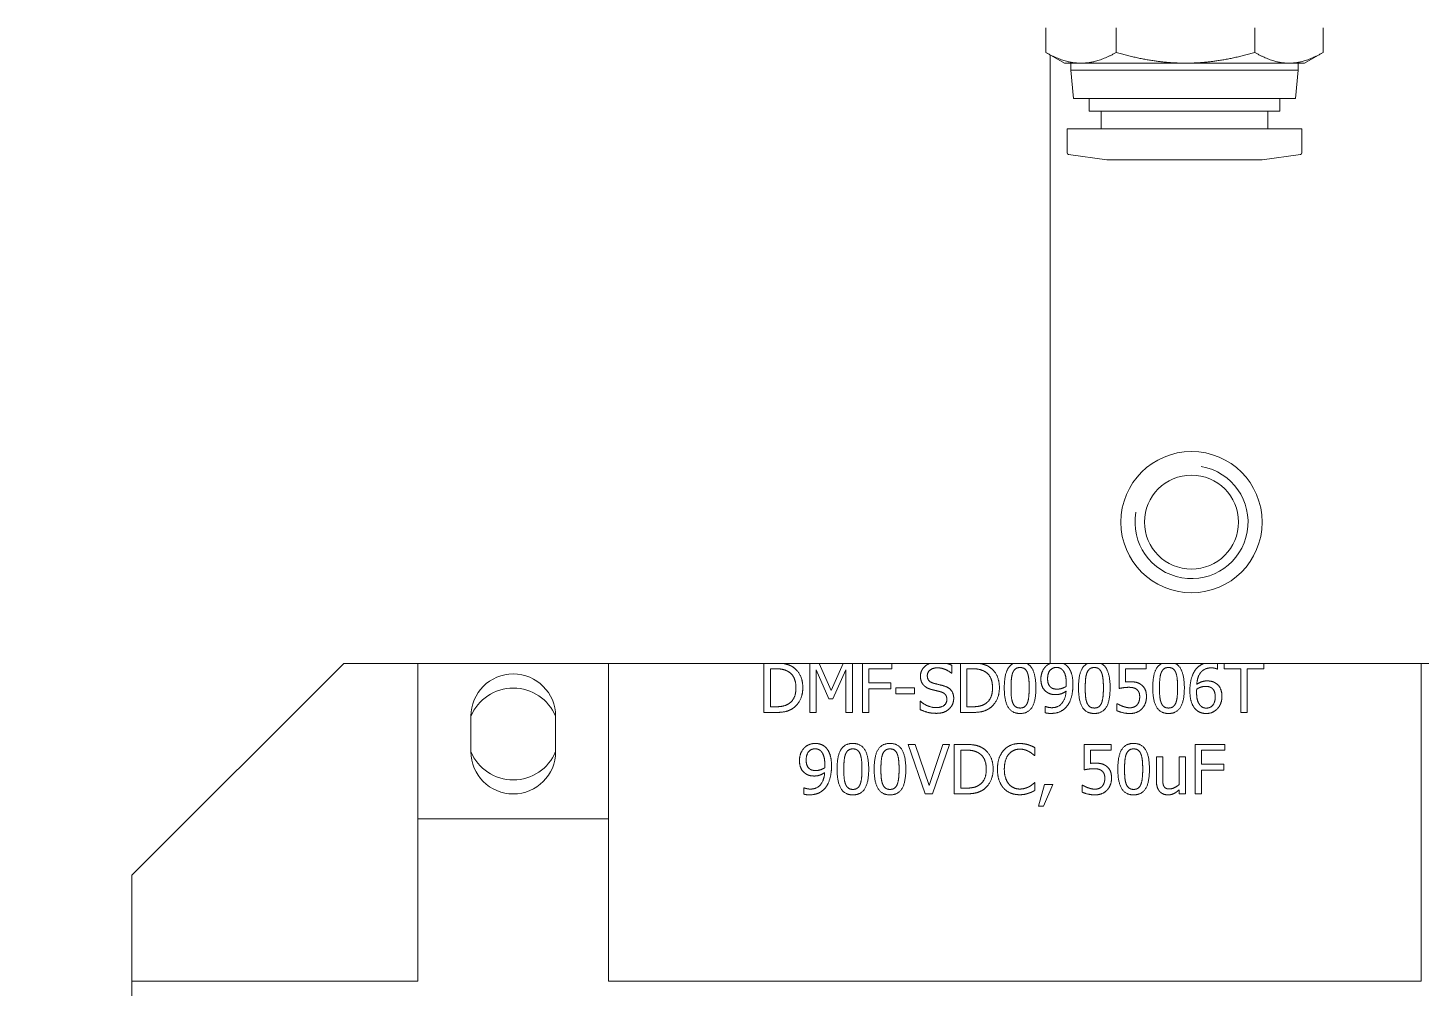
# Model space of a CAD drawing. Header units: millimetres. Extents: x 0 to 5940, y 0 to 4200.
# Drawn here: x 4359.7 to 4458.3, y 3011.5 to 3079.5 of the extents above; entities that cross this region are included whole.
import ezdxf

# ---------------------------------------------------------------- set-up
doc = ezdxf.new("R2010")
doc.units = ezdxf.units.MM
doc.header["$LTSCALE"] = 10
doc.layers.add('가시적인 것(ISO)', color=3, linetype='Continuous', lineweight=5, true_color=0x00ff00)
doc.layers.add('가시적인 좁은 것(ISO)', color=3, linetype='Continuous', lineweight=5, true_color=0x00ff00)
doc.layers.add('해치(ISO)', color=7, linetype='Continuous', lineweight=5)

msp = doc.modelspace()

# ---------------------------------------------------------------- hatches: boundary and pattern name
at = {"layer": '해치(ISO)'}
h = msp.add_hatch(dxfattribs=at)
h.set_pattern_fill('ANSI31', color=256, scale=254, angle=75.00018, style=0)
h.set_pattern_definition([(120.0002, (0, 0), (-27.49626, -15.87508), [])])
edge = h.paths.add_edge_path()
edge.add_line((4837.737, 3517.714), (4865.237, 3517.714))
edge.add_ellipse((4865.237, 3513.214), major_axis=(0, 4.5), ratio=1, start_angle=270, end_angle=360, ccw=False)
edge.add_line((4869.737, 3513.214), (4869.737, 3485.714))
edge.add_ellipse((4872.737, 3485.714), major_axis=(-3, 0), ratio=1, start_angle=0, end_angle=90)
edge.add_line((4872.737, 3482.714), (4874.737, 3482.714))
edge.add_line((4874.737, 3482.714), (4874.737, 3522.714))
edge.add_line((4874.737, 3522.714), (4834.737, 3522.714))
edge.add_line((4834.737, 3522.714), (4834.737, 3520.714))
edge.add_ellipse((4837.737, 3520.714), major_axis=(-3, 0), ratio=1, start_angle=0, end_angle=90)
edge = h.paths.add_edge_path()
edge.add_line((4079.337, 3482.714), (4081.337, 3482.714))
edge.add_ellipse((4081.337, 3485.714), major_axis=(0, -3), ratio=1, start_angle=0, end_angle=90)
edge.add_line((4084.337, 3485.714), (4084.337, 3513.214))
edge.add_ellipse((4088.837, 3513.214), major_axis=(-4.5, 0), ratio=1, start_angle=270, end_angle=360, ccw=False)
edge.add_line((4088.837, 3517.714), (4116.337, 3517.714))
edge.add_ellipse((4116.337, 3520.714), major_axis=(0, -3), ratio=1, start_angle=0, end_angle=90)
edge.add_line((4119.337, 3520.714), (4119.337, 3522.714))
edge.add_line((4119.337, 3522.714), (4079.337, 3522.714))
edge.add_line((4079.337, 3522.714), (4079.337, 3482.714))
edge = h.paths.add_edge_path()
edge.add_line((4079.337, 2817.314), (4079.337, 2777.314))
edge.add_line((4079.337, 2777.314), (4119.337, 2777.314))
edge.add_line((4119.337, 2777.314), (4119.337, 2779.314))
edge.add_ellipse((4116.337, 2779.314), major_axis=(3, 0), ratio=1, start_angle=0, end_angle=90)
edge.add_line((4116.337, 2782.314), (4088.576, 2782.314))
edge.add_ellipse((4088.576, 2786.814), major_axis=(0, -4.5), ratio=1, start_angle=269.50889, end_angle=360, ccw=False)
edge.add_line((4084.076, 2786.853), (4084.311, 2814.289))
edge.add_ellipse((4081.311, 2814.314), major_axis=(3, -0.026), ratio=1, start_angle=0, end_angle=90.49111)
edge.add_line((4081.311, 2817.314), (4079.337, 2817.314))
edge = h.paths.add_edge_path()
edge.add_line((4869.763, 2814.289), (4869.998, 2786.853))
edge.add_ellipse((4865.499, 2786.814), major_axis=(4.5, 0.039), ratio=1, start_angle=269.50889, end_angle=360, ccw=False)
edge.add_line((4865.499, 2782.314), (4837.737, 2782.314))
edge.add_ellipse((4837.737, 2779.314), major_axis=(0, 3), ratio=1, start_angle=0, end_angle=90)
edge.add_line((4834.737, 2779.314), (4834.737, 2777.314))
edge.add_line((4834.737, 2777.314), (4874.737, 2777.314))
edge.add_line((4874.737, 2777.314), (4874.737, 2817.314))
edge.add_line((4874.737, 2817.314), (4872.763, 2817.314))
edge.add_ellipse((4872.763, 2814.314), major_axis=(0, 3), ratio=1, start_angle=0, end_angle=90.49111)

# ---------------------------------------------------------------- linework, layer by layer
at = {"layer": '가시적인 것(ISO)'}
for p, q in [((4431.723, 3079.514), (4431.723, 3077.773)), ((4436.706, 3079.514), (4436.706, 3077.773)), ((4446.521, 3079.514), (4446.521, 3077.773)), ((4451.352, 3079.514), (4451.352, 3077.773)), ((4433.037, 3077.014), (4431.772, 3077.745)), ((4432.037, 3077.592), (4432.037, 3034.514)), ((4450.037, 3077.014), (4451.302, 3077.745)), ((4433.037, 3077.014), (4434.214, 3077.014)), ((4433.487, 3076.514), (4433.487, 3077.014)), ((4449.587, 3076.514), (4433.487, 3076.514)), ((4433.687, 3074.514), (4433.487, 3076.514)), ((4434.214, 3077.014), (4441.613, 3077.014)), ((4441.613, 3077.014), (4448.936, 3077.014)), ((4448.936, 3077.014), (4450.037, 3077.014)), ((4449.387, 3074.514), (4449.587, 3076.514)), ((4449.587, 3076.514), (4449.587, 3077.014)), ((4449.387, 3074.514), (4433.687, 3074.514)), ((4434.787, 3073.614), (4434.787, 3074.514)), ((4448.287, 3073.614), (4448.287, 3074.514)), ((4448.287, 3073.614), (4434.787, 3073.614)), ((4435.637, 3072.364), (4435.637, 3073.614)), ((4447.437, 3072.364), (4447.437, 3073.614)), ((4449.837, 3072.364), (4433.237, 3072.364)), ((4433.237, 3070.651), (4433.237, 3072.364)), ((4449.837, 3070.651), (4449.837, 3072.364)), ((4436.037, 3070.164), (4433.323, 3070.552)), ((4447.037, 3070.164), (4449.751, 3070.552)), ((4447.037, 3070.164), (4436.037, 3070.164)), ((4382.037, 3034.514), (4367.037, 3019.514)), ((4382.037, 3034.514), (4432.037, 3034.514)), ((4387.287, 3012.014), (4387.287, 3034.514)), ((4400.787, 3034.514), (4400.787, 3012.014)), ((4411.769, 3031.036), (4411.769, 3034.514)), ((4412.588, 3034.133), (4412.234, 3034.133)), ((4412.234, 3034.133), (4412.234, 3031.439)), ((4415.033, 3031.036), (4415.033, 3034.514)), ((4415.467, 3034.051), (4415.467, 3031.036)), ((4416.372, 3032.001), (4415.467, 3034.051)), ((4415.678, 3034.514), (4416.542, 3032.588)), ((4416.542, 3032.588), (4417.378, 3034.514)), ((4417.569, 3034.051), (4416.656, 3032.001)), ((4417.569, 3031.036), (4417.569, 3034.051)), ((4418.034, 3034.514), (4418.034, 3031.036)), ((4418.743, 3031.036), (4418.743, 3034.514)), ((4419.208, 3034.122), (4419.208, 3033.135)), ((4420.836, 3034.122), (4419.208, 3034.122)), ((4420.836, 3034.514), (4420.836, 3034.122)), ((4425.071, 3034.372), (4425.071, 3033.816)), ((4425.681, 3031.036), (4425.681, 3034.514)), ((4426.5, 3034.133), (4426.146, 3034.133)), ((4426.146, 3034.133), (4426.146, 3031.439)), ((4432.037, 3034.514), (4494.537, 3034.514)), ((4436.907, 3032.732), (4436.907, 3034.514)), ((4437.358, 3034.125), (4437.358, 3033.192)), ((4438.827, 3034.125), (4437.358, 3034.125)), ((4438.827, 3034.514), (4438.827, 3034.125)), ((4443.887, 3034.102), (4443.867, 3034.102)), ((4443.887, 3034.514), (4443.887, 3034.102)), ((4444.346, 3034.122), (4444.346, 3034.514)), ((4445.521, 3034.122), (4444.346, 3034.122)), ((4445.521, 3031.036), (4445.521, 3034.122)), ((4445.986, 3034.122), (4445.986, 3031.036)), ((4447.16, 3034.122), (4445.986, 3034.122)), ((4447.16, 3034.514), (4447.16, 3034.122)), ((4458.287, 3012.014), (4458.287, 3034.514)), ((4419.208, 3033.135), (4420.768, 3033.135)), ((4420.768, 3033.135), (4420.768, 3032.721)), ((4425.071, 3033.816), (4425.037, 3033.816)), ((4419.208, 3032.721), (4419.208, 3031.036)), ((4420.768, 3032.721), (4419.208, 3032.721)), ((4421.111, 3032.78), (4422.436, 3032.78)), ((4421.111, 3032.355), (4421.111, 3032.78)), ((4422.436, 3032.355), (4421.111, 3032.355)), ((4422.436, 3032.78), (4422.436, 3032.355)), ((4412.234, 3031.439), (4412.588, 3031.439)), ((4416.656, 3032.001), (4416.372, 3032.001)), ((4422.827, 3031.83), (4422.861, 3031.83)), ((4422.827, 3031.246), (4422.827, 3031.83)), ((4426.146, 3031.439), (4426.5, 3031.439)), ((4431.679, 3031.467), (4431.702, 3031.467)), ((4431.679, 3031.016), (4431.679, 3031.467)), ((4436.762, 3031.657), (4436.796, 3031.657)), ((4436.762, 3031.161), (4436.762, 3031.657)), ((4391.037, 3028.264), (4391.037, 3030.764)), ((4397.037, 3030.764), (4397.037, 3028.264)), ((4412.574, 3031.036), (4411.769, 3031.036)), ((4415.467, 3031.036), (4415.033, 3031.036)), ((4418.034, 3031.036), (4417.569, 3031.036)), ((4419.208, 3031.036), (4418.743, 3031.036)), ((4426.486, 3031.036), (4425.681, 3031.036)), ((4445.986, 3031.036), (4445.521, 3031.036)), ((4421.991, 3028.774), (4422.49, 3028.774)), ((4423.196, 3025.274), (4421.991, 3028.774)), ((4422.49, 3028.774), (4423.46, 3025.866)), ((4423.46, 3025.866), (4424.43, 3028.774)), ((4424.904, 3028.774), (4423.698, 3025.274)), ((4424.43, 3028.774), (4424.904, 3028.774)), ((4425.238, 3028.774), (4426.035, 3028.774)), ((4425.238, 3025.274), (4425.238, 3028.774)), ((4426.058, 3028.371), (4425.703, 3028.371)), ((4425.703, 3028.371), (4425.703, 3025.676)), ((4430.959, 3028.541), (4430.959, 3027.979)), ((4434.436, 3028.774), (4436.357, 3028.774)), ((4434.436, 3026.97), (4434.436, 3028.774)), ((4434.887, 3028.362), (4434.887, 3027.429)), ((4436.357, 3028.362), (4434.887, 3028.362)), ((4436.357, 3028.774), (4436.357, 3028.362)), ((4442.29, 3028.774), (4444.383, 3028.774)), ((4442.29, 3025.274), (4442.29, 3028.774)), ((4442.755, 3028.359), (4442.755, 3027.372)), ((4444.383, 3028.359), (4442.755, 3028.359)), ((4444.383, 3028.774), (4444.383, 3028.359)), ((4430.959, 3027.979), (4430.922, 3027.979)), ((4439.553, 3027.9), (4439.996, 3027.9)), ((4439.553, 3026.195), (4439.553, 3027.9)), ((4439.996, 3027.9), (4439.996, 3026.402)), ((4441.173, 3027.9), (4441.615, 3027.9)), ((4441.173, 3025.937), (4441.173, 3027.9)), ((4441.615, 3027.9), (4441.615, 3025.274)), ((4442.755, 3027.372), (4444.315, 3027.372)), ((4444.315, 3027.372), (4444.315, 3026.958)), ((4442.755, 3026.958), (4442.755, 3025.274)), ((4444.315, 3026.958), (4442.755, 3026.958)), ((4414.594, 3025.705), (4414.616, 3025.705)), ((4414.594, 3025.254), (4414.594, 3025.705)), ((4423.698, 3025.274), (4423.196, 3025.274)), ((4426.044, 3025.274), (4425.238, 3025.274)), ((4425.703, 3025.676), (4426.058, 3025.676)), ((4430.925, 3026.068), (4430.959, 3026.068)), ((4430.959, 3026.068), (4430.959, 3025.512)), ((4431.211, 3024.403), (4431.626, 3025.943)), ((4432.213, 3025.943), (4431.555, 3024.403)), ((4431.626, 3025.943), (4432.213, 3025.943)), ((4434.292, 3025.895), (4434.326, 3025.895)), ((4434.292, 3025.398), (4434.292, 3025.895)), ((4441.173, 3025.274), (4441.173, 3025.563)), ((4441.615, 3025.274), (4441.173, 3025.274)), ((4442.755, 3025.274), (4442.29, 3025.274)), ((4431.555, 3024.403), (4431.211, 3024.403)), ((4400.787, 3023.514), (4387.287, 3023.514)), ((4367.037, 3019.514), (4367.037, 2949.514)), ((4367.037, 3012.014), (4387.287, 3012.014)), ((4400.787, 3012.014), (4458.287, 3012.014))]:
    msp.add_line(p, q, dxfattribs=at)
for radius in [5, 3.324]:
    msp.add_circle((4442.037, 3044.514), radius, dxfattribs=at)
for centre, radius, start, end in [((4433.337, 3070.651), 0.1, 180, 261.8699), ((4449.737, 3070.651), 0.1, 278.1301, 0), ((4394.037, 3030.764), 3, 0, 180), ((4394.037, 3029.514), 3.25, 22.61986, 157.38014), ((4394.037, 3029.514), 3.25, 202.61986, 337.38014), ((4394.037, 3028.264), 3, 180, 0)]:
    msp.add_arc(centre, radius, start, end, dxfattribs=at)
for points, weights in [([(4431.723, 3077.773), (4433.058, 3077.014), (4434.214, 3077.014)], [1, 1.0379548493, 1]), ([(4431.772, 3077.745), (4431.748, 3077.759), (4431.723, 3077.773)], [1.00138301709, 1.00070458842, 1]), ([(4434.214, 3077.014), (4435.371, 3077.014), (4436.706, 3077.773)], [1, 1.0379548493, 1]), ([(4436.706, 3077.773), (4439.336, 3077.014), (4441.613, 3077.014)], [1, 1.0379548493, 1]), ([(4441.613, 3077.014), (4443.891, 3077.014), (4446.521, 3077.773)], [1, 1.0379548493, 1]), ([(4446.521, 3077.773), (4447.815, 3077.014), (4448.936, 3077.014)], [1, 1.0379548493, 1]), ([(4448.936, 3077.014), (4450.057, 3077.014), (4451.352, 3077.773)], [1, 1.0379548493, 1])]:
    msp.add_rational_spline(points, weights, degree=2, dxfattribs=at)
for points in [[(4413.513, 3033.924), (4413.326, 3034.034), (4412.903, 3034.133), (4412.588, 3034.133)], [(4413.819, 3034.258), (4414.157, 3034.034), (4414.528, 3033.294), (4414.528, 3032.783)], [(4424.061, 3034.196), (4423.738, 3034.196), (4423.338, 3033.892), (4423.338, 3033.646)], [(4425.037, 3033.816), (4424.87, 3033.969), (4424.348, 3034.196), (4424.061, 3034.196)], [(4424.692, 3034.514), (4424.893, 3034.46), (4425.071, 3034.372)], [(4427.425, 3033.924), (4427.238, 3034.034), (4426.815, 3034.133), (4426.5, 3034.133)], [(4427.731, 3034.258), (4428.069, 3034.034), (4428.44, 3033.294), (4428.44, 3032.783)], [(4429.907, 3034.219), (4429.711, 3034.219), (4429.459, 3034.034), (4429.385, 3033.85)], [(4430.42, 3033.855), (4430.349, 3034.034), (4430.102, 3034.219), (4429.907, 3034.219)], [(4431.376, 3033.399), (4431.376, 3033.668), (4431.552, 3034.116), (4431.705, 3034.278)], [(4431.705, 3034.278), (4431.844, 3034.428), (4432.046, 3034.514)], [(4432.485, 3034.224), (4432.196, 3034.224), (4431.852, 3033.81), (4431.852, 3033.419)], [(4432.925, 3034.026), (4432.823, 3034.139), (4432.61, 3034.224), (4432.485, 3034.224)], [(4432.952, 3034.514), (4433.131, 3034.434), (4433.265, 3034.292)], [(4433.265, 3034.292), (4433.446, 3034.099), (4433.645, 3033.475), (4433.645, 3032.996)], [(4435.16, 3034.219), (4434.964, 3034.219), (4434.711, 3034.034), (4434.638, 3033.85)], [(4435.673, 3033.855), (4435.602, 3034.034), (4435.355, 3034.219), (4435.16, 3034.219)], [(4440.412, 3034.219), (4440.217, 3034.219), (4439.964, 3034.034), (4439.891, 3033.85)], [(4440.926, 3033.855), (4440.855, 3034.034), (4440.608, 3034.219), (4440.412, 3034.219)], [(4441.921, 3032.573), (4441.921, 3033.03), (4442.109, 3033.765), (4442.304, 3034.037)], [(4443.427, 3034.196), (4442.991, 3034.196), (4442.455, 3033.606), (4442.404, 3033.027)], [(4443.867, 3034.102), (4443.802, 3034.136), (4443.564, 3034.196), (4443.427, 3034.196)], [(4414.043, 3032.789), (4414.043, 3033.192), (4413.777, 3033.762), (4413.513, 3033.924)], [(4423.08, 3032.965), (4422.972, 3033.081), (4422.853, 3033.393), (4422.853, 3033.597)], [(4423.338, 3033.646), (4423.338, 3033.424), (4423.573, 3033.161), (4423.795, 3033.101)], [(4423.795, 3033.101), (4423.942, 3033.061), (4424.37, 3032.959), (4424.512, 3032.917)], [(4427.955, 3032.789), (4427.955, 3033.192), (4427.689, 3033.762), (4427.425, 3033.924)], [(4429.385, 3033.85), (4429.314, 3033.671), (4429.263, 3033.127), (4429.263, 3032.783)], [(4430.548, 3032.786), (4430.548, 3033.146), (4430.491, 3033.677), (4430.42, 3033.855)], [(4431.756, 3032.505), (4431.569, 3032.65), (4431.376, 3033.09), (4431.376, 3033.399)], [(4431.852, 3033.419), (4431.852, 3033.197), (4431.966, 3032.911), (4432.091, 3032.809)], [(4433.171, 3033.101), (4433.171, 3033.456), (4433.041, 3033.904), (4432.925, 3034.026)], [(4433.163, 3032.88), (4433.166, 3032.914), (4433.171, 3033.03), (4433.171, 3033.101)], [(4434.638, 3033.85), (4434.567, 3033.671), (4434.516, 3033.127), (4434.516, 3032.783)], [(4435.801, 3032.786), (4435.801, 3033.146), (4435.744, 3033.677), (4435.673, 3033.855)], [(4437.358, 3033.192), (4437.443, 3033.203), (4437.607, 3033.212), (4437.675, 3033.212)], [(4437.675, 3033.212), (4437.945, 3033.212), (4438.316, 3033.124), (4438.487, 3032.993)], [(4439.891, 3033.85), (4439.82, 3033.671), (4439.769, 3033.127), (4439.769, 3032.783)], [(4441.053, 3032.786), (4441.053, 3033.146), (4440.997, 3033.677), (4440.926, 3033.855)], [(4442.404, 3033.027), (4442.571, 3033.144), (4442.923, 3033.271), (4443.132, 3033.271)], [(4443.132, 3033.271), (4443.337, 3033.271), (4443.643, 3033.189), (4443.81, 3033.064)], [(4443.81, 3033.064), (4444.003, 3032.919), (4444.19, 3032.471), (4444.19, 3032.171)], [(4413.555, 3031.671), (4413.799, 3031.836), (4414.043, 3032.381), (4414.043, 3032.789)], [(4414.528, 3032.783), (4414.528, 3032.304), (4414.14, 3031.533), (4413.814, 3031.317)], [(4423.658, 3032.656), (4423.477, 3032.704), (4423.19, 3032.849), (4423.08, 3032.965)], [(4424.291, 3032.497), (4424.129, 3032.542), (4423.86, 3032.605), (4423.658, 3032.656)], [(4424.722, 3031.961), (4424.722, 3032.171), (4424.515, 3032.432), (4424.291, 3032.497)], [(4424.512, 3032.917), (4424.872, 3032.806), (4425.207, 3032.361), (4425.207, 3032.035)], [(4427.468, 3031.671), (4427.711, 3031.836), (4427.955, 3032.381), (4427.955, 3032.789)], [(4428.44, 3032.783), (4428.44, 3032.304), (4428.052, 3031.533), (4427.726, 3031.317)], [(4429.907, 3030.962), (4429.328, 3030.962), (4428.786, 3031.862), (4428.786, 3032.783)], [(4429.263, 3032.783), (4429.263, 3032.415), (4429.308, 3031.921), (4429.382, 3031.728)], [(4431.024, 3032.786), (4431.024, 3031.845), (4430.477, 3030.962), (4429.907, 3030.962)], [(4430.423, 3031.72), (4430.491, 3031.893), (4430.548, 3032.426), (4430.548, 3032.786)], [(4432.431, 3032.298), (4432.238, 3032.298), (4431.918, 3032.383), (4431.756, 3032.505)], [(4432.091, 3032.809), (4432.181, 3032.735), (4432.406, 3032.687), (4432.536, 3032.687)], [(4432.139, 3031.374), (4432.598, 3031.374), (4433.123, 3031.981), (4433.16, 3032.542)], [(4433.16, 3032.542), (4432.973, 3032.415), (4432.632, 3032.298), (4432.431, 3032.298)], [(4432.536, 3032.687), (4432.686, 3032.687), (4433.032, 3032.792), (4433.163, 3032.88)], [(4433.645, 3032.996), (4433.645, 3032.562), (4433.449, 3031.785), (4433.259, 3031.527)], [(4435.16, 3030.962), (4434.581, 3030.962), (4434.039, 3031.862), (4434.039, 3032.783)], [(4434.516, 3032.783), (4434.516, 3032.415), (4434.561, 3031.921), (4434.635, 3031.728)], [(4436.277, 3032.786), (4436.277, 3031.845), (4435.73, 3030.962), (4435.16, 3030.962)], [(4435.676, 3031.72), (4435.744, 3031.893), (4435.801, 3032.426), (4435.801, 3032.786)], [(4437.599, 3032.817), (4437.406, 3032.817), (4437.023, 3032.758), (4436.907, 3032.732)], [(4438.172, 3032.656), (4438.073, 3032.744), (4437.778, 3032.817), (4437.599, 3032.817)], [(4438.37, 3032.151), (4438.37, 3032.338), (4438.268, 3032.576), (4438.172, 3032.656)], [(4438.192, 3031.581), (4438.28, 3031.686), (4438.37, 3031.964), (4438.37, 3032.151)], [(4438.487, 3032.993), (4438.66, 3032.863), (4438.847, 3032.466), (4438.847, 3032.148)], [(4438.847, 3032.148), (4438.847, 3031.896), (4438.685, 3031.464), (4438.538, 3031.306)], [(4440.412, 3030.962), (4439.834, 3030.962), (4439.292, 3031.862), (4439.292, 3032.783)], [(4439.769, 3032.783), (4439.769, 3032.415), (4439.814, 3031.921), (4439.888, 3031.728)], [(4441.53, 3032.786), (4441.53, 3031.845), (4440.983, 3030.962), (4440.412, 3030.962)], [(4440.929, 3031.72), (4440.997, 3031.893), (4441.053, 3032.426), (4441.053, 3032.786)], [(4442.307, 3031.28), (4442.126, 3031.47), (4441.921, 3032.108), (4441.921, 3032.573)], [(4442.404, 3032.69), (4442.401, 3032.639), (4442.395, 3032.542), (4442.395, 3032.469)], [(4442.395, 3032.469), (4442.395, 3032.105), (4442.537, 3031.66), (4442.645, 3031.544)], [(4443.028, 3032.883), (4442.863, 3032.883), (4442.554, 3032.783), (4442.404, 3032.69)], [(4443.476, 3032.761), (4443.382, 3032.834), (4443.149, 3032.883), (4443.028, 3032.883)], [(4443.081, 3031.345), (4443.365, 3031.345), (4443.714, 3031.748), (4443.714, 3032.151)], [(4443.714, 3032.151), (4443.714, 3032.366), (4443.6, 3032.659), (4443.476, 3032.761)], [(4444.19, 3032.171), (4444.19, 3031.901), (4444.012, 3031.445), (4443.861, 3031.291)], [(4413.814, 3031.317), (4413.547, 3031.15), (4413, 3031.036), (4412.574, 3031.036)], [(4412.588, 3031.439), (4412.897, 3031.439), (4413.365, 3031.538), (4413.555, 3031.671)], [(4423.976, 3030.974), (4423.596, 3030.974), (4423.063, 3031.133), (4422.827, 3031.246)], [(4422.861, 3031.83), (4423.091, 3031.615), (4423.673, 3031.377), (4423.942, 3031.377)], [(4423.942, 3031.377), (4424.328, 3031.377), (4424.722, 3031.697), (4424.722, 3031.961)], [(4424.889, 3031.291), (4424.722, 3031.138), (4424.297, 3030.974), (4423.976, 3030.974)], [(4425.207, 3032.035), (4425.207, 3031.827), (4425.04, 3031.43), (4424.889, 3031.291)], [(4427.726, 3031.317), (4427.459, 3031.15), (4426.912, 3031.036), (4426.486, 3031.036)], [(4426.5, 3031.439), (4426.81, 3031.439), (4427.278, 3031.538), (4427.468, 3031.671)], [(4429.382, 3031.728), (4429.45, 3031.547), (4429.703, 3031.351), (4429.907, 3031.351)], [(4429.907, 3031.351), (4430.1, 3031.351), (4430.352, 3031.535), (4430.423, 3031.72)], [(4431.702, 3031.467), (4431.762, 3031.433), (4432.011, 3031.374), (4432.139, 3031.374)], [(4433.259, 3031.527), (4433.058, 3031.255), (4432.491, 3030.968), (4432.077, 3030.968)], [(4434.635, 3031.728), (4434.703, 3031.547), (4434.955, 3031.351), (4435.16, 3031.351)], [(4435.16, 3031.351), (4435.352, 3031.351), (4435.605, 3031.535), (4435.676, 3031.72)], [(4437.678, 3030.962), (4437.429, 3030.962), (4436.941, 3031.073), (4436.762, 3031.161)], [(4436.796, 3031.657), (4436.85, 3031.618), (4437.051, 3031.516), (4437.173, 3031.47)], [(4437.173, 3031.47), (4437.312, 3031.422), (4437.542, 3031.368), (4437.687, 3031.368)], [(4438.538, 3031.306), (4438.39, 3031.147), (4437.951, 3030.962), (4437.678, 3030.962)], [(4437.687, 3031.368), (4437.829, 3031.368), (4438.095, 3031.47), (4438.192, 3031.581)], [(4439.888, 3031.728), (4439.956, 3031.547), (4440.208, 3031.351), (4440.412, 3031.351)], [(4440.412, 3031.351), (4440.605, 3031.351), (4440.858, 3031.535), (4440.929, 3031.72)], [(4443.079, 3030.962), (4442.843, 3030.962), (4442.455, 3031.121), (4442.307, 3031.28)], [(4442.645, 3031.544), (4442.744, 3031.433), (4442.959, 3031.345), (4443.081, 3031.345)], [(4443.861, 3031.291), (4443.705, 3031.13), (4443.314, 3030.962), (4443.079, 3030.962)], [(4432.077, 3030.968), (4431.983, 3030.968), (4431.77, 3030.988), (4431.679, 3031.016)], [(4414.29, 3027.636), (4414.29, 3027.906), (4414.466, 3028.354), (4414.619, 3028.515)], [(4414.619, 3028.515), (4414.764, 3028.671), (4415.186, 3028.844), (4415.402, 3028.844)], [(4415.399, 3028.462), (4415.11, 3028.462), (4414.767, 3028.047), (4414.767, 3027.656)], [(4415.839, 3028.263), (4415.737, 3028.376), (4415.524, 3028.462), (4415.399, 3028.462)], [(4415.402, 3028.844), (4415.643, 3028.844), (4416.034, 3028.683), (4416.179, 3028.53)], [(4416.085, 3027.338), (4416.085, 3027.693), (4415.955, 3028.141), (4415.839, 3028.263)], [(4416.179, 3028.53), (4416.361, 3028.337), (4416.559, 3027.713), (4416.559, 3027.233)], [(4416.953, 3027.021), (4416.953, 3027.968), (4417.501, 3028.844), (4418.074, 3028.844)], [(4418.074, 3028.456), (4417.878, 3028.456), (4417.626, 3028.271), (4417.552, 3028.087)], [(4418.074, 3028.844), (4418.649, 3028.844), (4419.191, 3027.937), (4419.191, 3027.024)], [(4418.587, 3028.093), (4418.516, 3028.271), (4418.269, 3028.456), (4418.074, 3028.456)], [(4419.58, 3027.021), (4419.58, 3027.968), (4420.127, 3028.844), (4420.7, 3028.844)], [(4420.7, 3028.456), (4420.504, 3028.456), (4420.252, 3028.271), (4420.178, 3028.087)], [(4420.7, 3028.844), (4421.276, 3028.844), (4421.818, 3027.937), (4421.818, 3027.024)], [(4421.214, 3028.093), (4421.143, 3028.271), (4420.896, 3028.456), (4420.7, 3028.456)], [(4426.035, 3028.774), (4426.529, 3028.774), (4427.09, 3028.626), (4427.289, 3028.496)], [(4426.983, 3028.161), (4426.795, 3028.271), (4426.373, 3028.371), (4426.058, 3028.371)], [(4427.513, 3027.026), (4427.513, 3027.429), (4427.246, 3027.999), (4426.983, 3028.161)], [(4427.289, 3028.496), (4427.626, 3028.271), (4427.998, 3027.531), (4427.998, 3027.021)], [(4428.304, 3027.021), (4428.304, 3027.46), (4428.528, 3028.113), (4428.741, 3028.354)], [(4428.741, 3028.354), (4428.951, 3028.589), (4429.524, 3028.836), (4429.878, 3028.836)], [(4429.876, 3028.439), (4429.652, 3028.439), (4429.252, 3028.254), (4429.101, 3028.079)], [(4430.528, 3028.271), (4430.395, 3028.345), (4430.08, 3028.439), (4429.876, 3028.439)], [(4429.878, 3028.836), (4430.054, 3028.836), (4430.363, 3028.785), (4430.494, 3028.745)], [(4430.494, 3028.745), (4430.607, 3028.708), (4430.843, 3028.603), (4430.959, 3028.541)], [(4430.922, 3027.979), (4430.86, 3028.036), (4430.667, 3028.195), (4430.528, 3028.271)], [(4436.822, 3027.021), (4436.822, 3027.968), (4437.369, 3028.844), (4437.942, 3028.844)], [(4437.942, 3028.456), (4437.746, 3028.456), (4437.494, 3028.271), (4437.42, 3028.087)], [(4437.942, 3028.844), (4438.518, 3028.844), (4439.06, 3027.937), (4439.06, 3027.024)], [(4438.455, 3028.093), (4438.384, 3028.271), (4438.138, 3028.456), (4437.942, 3028.456)], [(4414.67, 3026.743), (4414.483, 3026.887), (4414.29, 3027.327), (4414.29, 3027.636)], [(4414.767, 3027.656), (4414.767, 3027.435), (4414.88, 3027.148), (4415.005, 3027.046)], [(4416.077, 3027.117), (4416.08, 3027.151), (4416.085, 3027.267), (4416.085, 3027.338)], [(4416.559, 3027.233), (4416.559, 3026.799), (4416.363, 3026.022), (4416.173, 3025.764)], [(4417.552, 3028.087), (4417.481, 3027.908), (4417.43, 3027.364), (4417.43, 3027.021)], [(4418.715, 3027.024), (4418.715, 3027.384), (4418.658, 3027.914), (4418.587, 3028.093)], [(4420.178, 3028.087), (4420.107, 3027.908), (4420.056, 3027.364), (4420.056, 3027.021)], [(4421.341, 3027.024), (4421.341, 3027.384), (4421.284, 3027.914), (4421.214, 3028.093)], [(4429.101, 3028.079), (4428.954, 3027.9), (4428.789, 3027.358), (4428.789, 3027.021)], [(4434.887, 3027.429), (4434.972, 3027.44), (4435.137, 3027.449), (4435.205, 3027.449)], [(4435.205, 3027.449), (4435.474, 3027.449), (4435.846, 3027.361), (4436.016, 3027.231)], [(4436.016, 3027.231), (4436.189, 3027.1), (4436.376, 3026.703), (4436.376, 3026.385)], [(4437.42, 3028.087), (4437.349, 3027.908), (4437.298, 3027.364), (4437.298, 3027.021)], [(4438.583, 3027.024), (4438.583, 3027.384), (4438.526, 3027.914), (4438.455, 3028.093)], [(4415.345, 3026.536), (4415.152, 3026.536), (4414.832, 3026.621), (4414.67, 3026.743)], [(4415.005, 3027.046), (4415.096, 3026.972), (4415.32, 3026.924), (4415.45, 3026.924)], [(4415.053, 3025.611), (4415.513, 3025.611), (4416.037, 3026.218), (4416.074, 3026.78)], [(4416.074, 3026.78), (4415.887, 3026.652), (4415.547, 3026.536), (4415.345, 3026.536)], [(4415.45, 3026.924), (4415.6, 3026.924), (4415.946, 3027.029), (4416.077, 3027.117)], [(4418.074, 3025.2), (4417.495, 3025.2), (4416.953, 3026.099), (4416.953, 3027.021)], [(4417.43, 3027.021), (4417.43, 3026.652), (4417.475, 3026.158), (4417.549, 3025.966)], [(4419.191, 3027.024), (4419.191, 3026.082), (4418.644, 3025.2), (4418.074, 3025.2)], [(4418.59, 3025.957), (4418.658, 3026.13), (4418.715, 3026.663), (4418.715, 3027.024)], [(4420.7, 3025.2), (4420.122, 3025.2), (4419.58, 3026.099), (4419.58, 3027.021)], [(4420.056, 3027.021), (4420.056, 3026.652), (4420.102, 3026.158), (4420.175, 3025.966)], [(4421.818, 3027.024), (4421.818, 3026.082), (4421.27, 3025.2), (4420.7, 3025.2)], [(4421.216, 3025.957), (4421.284, 3026.13), (4421.341, 3026.663), (4421.341, 3027.024)], [(4427.025, 3025.909), (4427.269, 3026.073), (4427.513, 3026.618), (4427.513, 3027.026)], [(4427.998, 3027.021), (4427.998, 3026.541), (4427.609, 3025.77), (4427.283, 3025.554)], [(4428.744, 3025.671), (4428.534, 3025.897), (4428.304, 3026.578), (4428.304, 3027.021)], [(4428.789, 3027.021), (4428.789, 3026.66), (4428.962, 3026.141), (4429.113, 3025.963)], [(4435.128, 3027.055), (4434.936, 3027.055), (4434.553, 3026.995), (4434.436, 3026.97)], [(4435.701, 3026.893), (4435.602, 3026.981), (4435.307, 3027.055), (4435.128, 3027.055)], [(4435.9, 3026.388), (4435.9, 3026.575), (4435.798, 3026.814), (4435.701, 3026.893)], [(4435.721, 3025.818), (4435.809, 3025.923), (4435.9, 3026.201), (4435.9, 3026.388)], [(4436.376, 3026.385), (4436.376, 3026.133), (4436.215, 3025.702), (4436.067, 3025.543)], [(4437.942, 3025.2), (4437.363, 3025.2), (4436.822, 3026.099), (4436.822, 3027.021)], [(4437.298, 3027.021), (4437.298, 3026.652), (4437.344, 3026.158), (4437.417, 3025.966)], [(4439.06, 3027.024), (4439.06, 3026.082), (4438.512, 3025.2), (4437.942, 3025.2)], [(4438.458, 3025.957), (4438.526, 3026.13), (4438.583, 3026.663), (4438.583, 3027.024)], [(4439.791, 3025.435), (4439.678, 3025.557), (4439.553, 3025.929), (4439.553, 3026.195)], [(4439.996, 3026.402), (4439.996, 3026.192), (4440.027, 3025.917), (4440.081, 3025.815)], [(4414.991, 3025.205), (4414.897, 3025.205), (4414.684, 3025.225), (4414.594, 3025.254)], [(4414.616, 3025.705), (4414.676, 3025.671), (4414.925, 3025.611), (4415.053, 3025.611)], [(4416.173, 3025.764), (4415.972, 3025.492), (4415.405, 3025.205), (4414.991, 3025.205)], [(4417.549, 3025.966), (4417.617, 3025.784), (4417.87, 3025.588), (4418.074, 3025.588)], [(4418.074, 3025.588), (4418.267, 3025.588), (4418.519, 3025.773), (4418.59, 3025.957)], [(4420.175, 3025.966), (4420.243, 3025.784), (4420.496, 3025.588), (4420.7, 3025.588)], [(4420.7, 3025.588), (4420.893, 3025.588), (4421.145, 3025.773), (4421.216, 3025.957)], [(4427.283, 3025.554), (4427.017, 3025.387), (4426.469, 3025.274), (4426.044, 3025.274)], [(4426.058, 3025.676), (4426.367, 3025.676), (4426.835, 3025.776), (4427.025, 3025.909)], [(4429.87, 3025.211), (4429.53, 3025.211), (4428.954, 3025.441), (4428.744, 3025.671)], [(4429.113, 3025.963), (4429.26, 3025.79), (4429.654, 3025.614), (4429.876, 3025.614)], [(4430.494, 3025.313), (4430.341, 3025.262), (4430.08, 3025.211), (4429.87, 3025.211)], [(4429.876, 3025.614), (4430.077, 3025.614), (4430.42, 3025.713), (4430.553, 3025.787)], [(4430.959, 3025.512), (4430.843, 3025.458), (4430.639, 3025.359), (4430.494, 3025.313)], [(4430.553, 3025.787), (4430.681, 3025.861), (4430.871, 3026.014), (4430.925, 3026.068)], [(4435.208, 3025.2), (4434.958, 3025.2), (4434.47, 3025.31), (4434.292, 3025.398)], [(4434.326, 3025.895), (4434.38, 3025.855), (4434.581, 3025.753), (4434.703, 3025.707)], [(4434.703, 3025.707), (4434.842, 3025.659), (4435.072, 3025.605), (4435.216, 3025.605)], [(4436.067, 3025.543), (4435.92, 3025.384), (4435.48, 3025.2), (4435.208, 3025.2)], [(4435.216, 3025.605), (4435.358, 3025.605), (4435.625, 3025.707), (4435.721, 3025.818)], [(4437.417, 3025.966), (4437.485, 3025.784), (4437.738, 3025.588), (4437.942, 3025.588)], [(4437.942, 3025.588), (4438.135, 3025.588), (4438.387, 3025.773), (4438.458, 3025.957)], [(4440.376, 3025.2), (4440.205, 3025.2), (4439.902, 3025.313), (4439.791, 3025.435)], [(4440.081, 3025.815), (4440.134, 3025.713), (4440.319, 3025.62), (4440.492, 3025.62)], [(4441.173, 3025.563), (4440.968, 3025.384), (4440.602, 3025.2), (4440.376, 3025.2)], [(4440.492, 3025.62), (4440.654, 3025.62), (4441.019, 3025.804), (4441.173, 3025.937)]]:
    msp.add_open_spline(points, degree=2, dxfattribs=at)
for points, knots in [([(4413.04, 3034.514), (4413.212, 3034.496), (4413.621, 3034.389), (4413.819, 3034.258)], [0.544594, 0.544594, 0.544594, 1, 2, 2, 2]), ([(4422.853, 3033.597), (4422.853, 3034.023), (4423.337, 3034.443), (4423.528, 3034.514)], [0, 0, 0, 1, 1.458963, 1.458963, 1.458963]), ([(4426.952, 3034.514), (4427.124, 3034.496), (4427.533, 3034.389), (4427.731, 3034.258)], [0.544594, 0.544594, 0.544594, 1, 2, 2, 2]), ([(4428.786, 3032.783), (4428.786, 3033.731), (4429.208, 3034.405), (4429.443, 3034.514)], [0, 0, 0, 1, 1.539867, 1.539867, 1.539867]), ([(4430.365, 3034.514), (4430.605, 3034.402), (4431.024, 3033.699), (4431.024, 3032.786)], [0.452156, 0.452156, 0.452156, 1, 2, 2, 2]), ([(4434.039, 3032.783), (4434.039, 3033.731), (4434.461, 3034.405), (4434.696, 3034.514)], [0, 0, 0, 1, 1.539867, 1.539867, 1.539867]), ([(4435.618, 3034.514), (4435.858, 3034.402), (4436.277, 3033.699), (4436.277, 3032.786)], [0.452156, 0.452156, 0.452156, 1, 2, 2, 2]), ([(4439.292, 3032.783), (4439.292, 3033.731), (4439.714, 3034.405), (4439.949, 3034.514)], [0, 0, 0, 1, 1.539867, 1.539867, 1.539867]), ([(4440.871, 3034.514), (4441.111, 3034.402), (4441.53, 3033.699), (4441.53, 3032.786)], [0.452156, 0.452156, 0.452156, 1, 2, 2, 2]), ([(4442.304, 3034.037), (4442.494, 3034.304), (4442.866, 3034.488), (4442.942, 3034.514)], [0, 0, 0, 1, 1.235164, 1.235164, 1.235164])]:
    msp.add_open_spline(points, degree=2, knots=knots, dxfattribs=at)
at = {"layer": '가시적인 좁은 것(ISO)'}
msp.add_arc((4442.037, 3044.514), 4, 170, 80, dxfattribs=at)

doc.saveas('drawing.dxf')
